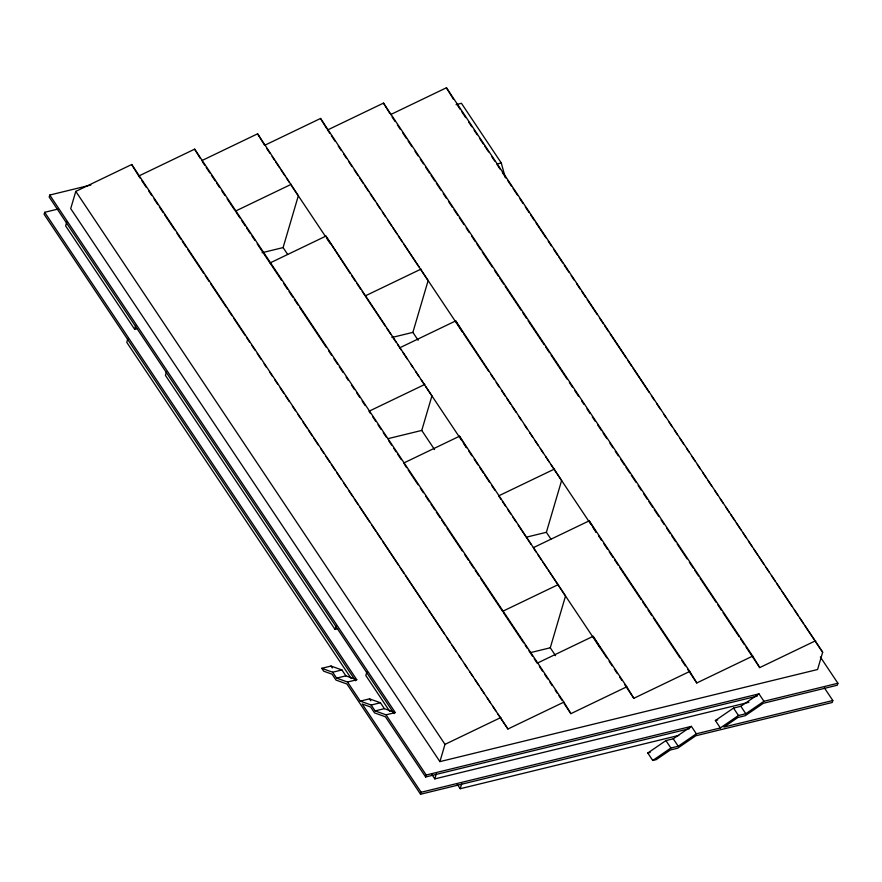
<?xml version="1.0" encoding="UTF-8"?>
<svg xmlns="http://www.w3.org/2000/svg" width="882" height="882" viewBox="0 0 882 882"><rect width="100%" height="100%" fill="white"/><g stroke="black" fill="none" stroke-linecap="round" stroke-linejoin="round"><path stroke-width="1.32" d="M58.003 209.056L44.684 212.308L44.1 214.282L355.556 680.783M90.89 185.011L49.756 195.043L49.183 197.017L394.067 713.582M66.756 222.077L65.632 225.902L134.637 329.262L137.239 328.633M815.641 640.74L759.722 667.608L752.688 656.087L696.78 682.955L689.746 671.434L633.827 698.301L626.793 686.791L570.886 713.659L563.852 702.138L507.933 729.006L131.705 164.515L75.786 191.383L70.714 208.637L439.909 761.618L817.592 669.515L822.663 652.25L446.435 87.759L390.517 114.627M127.901 338.534L126.776 342.359L351.223 678.523M134.637 329.262L135.762 325.436M166.544 371.543L165.419 375.368L335.039 629.417L337.641 628.789M287.598 254.347L283.089 247.588L298.325 195.793L257.599 133.81L201.68 160.678M418.156 340.254L412.886 332.371L428.134 280.586L320.541 118.464L264.633 145.321L257.599 133.81M335.039 629.417L336.163 625.603M434.55 449.577L421.761 430.427L431.926 395.897L325.899 236.111L269.991 262.979M366.945 671.698L365.821 675.524L389.811 711.465M689.625 728.62L420.56 794.241L421.133 792.268L362.193 703.979L370.605 707L374.541 712.888L385.456 716.801L425.631 776.987L757.219 696.119M425.631 776.987L426.215 775.013L386.029 714.828L375.126 710.914L371.19 705.027L360.275 701.113L347.53 682.018L336.615 678.115L332.679 672.216L321.765 668.313L323.683 671.18L332.095 674.19L336.031 680.088L346.946 683.991L420.56 794.241M748.906 702.293L434.826 778.883L436.325 773.79M439.909 761.618L444.991 744.364L500.91 717.496M678.754 735.423L460.206 788.717L461.705 783.624M550.886 539.056L546.377 532.298L561.614 480.514L455.707 320.905L399.789 347.773M555.55 655.668L550.28 647.785L565.527 596L459.5 436.215L403.581 463.083M824.416 687.938L832.817 700.517L832.244 702.491L695.777 735.775L677.641 748.212L670.309 749.998L656.318 759.589L652.757 760.46L647.785 753.019L665.921 740.582L673.253 738.796L691.389 726.36L696.361 733.802L720.34 727.948L738.477 715.511L745.808 713.725L763.944 701.289L837.9 683.252L820.337 656.958M837.9 683.252L837.316 685.226L763.371 703.263L745.235 715.699L737.903 717.485L723.913 727.077L832.817 700.517M652.757 760.46L670.893 748.024L678.225 746.238L696.361 733.802M720.34 727.948L715.379 720.517L733.515 708.081L740.847 706.284L758.983 693.858L763.944 701.289M131.705 164.515L138.739 176.025L194.646 149.157L563.852 702.138M752.688 656.087L383.494 103.106L327.575 129.974L329.857 133.403M235.384 211.151L291.292 184.283M421.1 269.065L365.181 295.933L362.182 291.435M424.892 384.387L368.974 411.255L370.484 413.504M554.58 468.992L498.672 495.86L500.921 499.245M533.279 547.7L589.187 520.832L689.746 671.434M558.493 584.479L502.575 611.347L480.492 578.272M626.793 686.791L593.101 636.319L537.182 663.187L534.172 658.678M456.104 104.594L461.44 103.293L501.263 162.938L505.276 177.491M497.305 163.909L501.263 162.938M262.097 252.704L283.089 247.588M391.906 337.486L412.886 332.371M387.672 438.74L421.761 430.427M526.697 537.094L546.377 532.298M321.765 668.313L331.015 666.053L341.929 669.956L345.865 675.855L356.78 679.757L44.684 212.308M332.679 672.216L341.929 669.956M336.615 678.115L345.865 675.855M347.53 682.018L356.78 679.757M530.611 652.581L550.28 647.785M360.275 701.113L369.525 698.853L380.44 702.767L384.376 708.654L395.29 712.568L49.756 195.043M371.19 705.027L380.44 702.767M375.126 710.914L384.376 708.654M386.029 714.828L395.29 712.568M426.215 775.013L758.983 693.858M421.133 792.268L691.389 726.36M715.379 720.517L717.75 719.933M647.785 753.019L650.166 752.434M456.523 103.856L460.349 109.577M461.87 111.871L465.696 117.593M468.75 122.168L471.815 126.754M474.108 130.183L477.162 134.759M479.455 138.198L483.281 143.92M484.802 146.214L488.628 151.936M491.682 156.511L494.747 161.097M497.04 164.526L500.094 169.112M502.387 172.541L506.213 178.274M507.734 180.556L511.56 186.278M513.092 188.572L517.679 195.44M519.972 198.88L523.026 203.455M525.319 206.895L529.145 212.617M530.666 214.91L534.492 220.632M536.024 222.914L545.958 237.798M548.251 241.238L551.305 245.813M553.598 249.253L557.424 254.975M558.956 257.268L562.771 262.99M564.304 265.284L568.89 272.152M571.183 275.581L574.237 280.167M576.53 283.596L580.356 289.318M581.888 291.611L585.703 297.333M587.236 299.626L597.169 314.51M599.462 317.95L603.288 323.672M604.82 325.954L608.635 331.687M610.168 333.969L626.22 358.015M627.752 360.308L631.567 366.03M633.1 368.323L649.152 392.358M651.445 395.798L654.499 400.373M656.792 403.813L660.618 409.535M663.672 414.11L665.965 417.55M669.03 422.125L672.084 426.712M674.377 430.14L677.431 434.727M679.724 438.156L683.55 443.878M686.604 448.464L688.897 451.893M691.962 456.479L695.016 461.054M697.309 464.494L700.363 469.07M702.656 472.509L706.482 478.231M708.003 480.514L711.829 486.247M714.883 490.822L717.948 495.397M720.241 498.837L723.295 503.413M725.588 506.852L729.414 512.574M730.935 514.868L734.761 520.589M736.294 522.883L740.88 529.751M743.173 533.18L746.227 537.766M748.52 541.195L752.346 546.917M753.867 549.21L757.693 554.932M759.226 557.226L763.812 564.094M766.105 567.534L769.159 572.109M771.452 575.549L775.278 581.271M776.799 583.553L780.625 589.286M782.158 591.568L792.091 606.452M794.384 609.892L798.21 615.614M799.731 617.907L803.557 623.629M805.09 625.922L822.663 652.25M392.049 116.909L395.103 121.496M397.396 124.924L400.461 129.511M402.754 132.939L406.569 138.661M408.101 140.955L411.927 146.677M414.981 151.263L418.035 155.838M420.328 159.278L423.393 163.854M425.686 167.293L429.501 173.015M431.033 175.298L434.859 181.03M436.381 183.313L440.967 190.181M443.26 193.621L446.325 198.196M448.618 201.636L452.433 207.358M453.965 209.651L457.791 215.373M459.313 217.667L463.899 224.535M466.192 227.964L469.257 232.55M471.55 235.979L475.365 241.701M476.897 243.994L480.723 249.716M482.245 252.009L492.189 266.893M494.482 270.333L498.297 276.055M499.829 278.337L503.655 284.07M505.177 286.352L521.229 310.398M522.761 312.691L526.587 318.413M528.109 320.706L544.161 344.741M545.693 347.034L549.519 352.756M551.041 355.049L567.093 379.095M569.386 382.523L572.44 387.11M574.733 390.539L578.559 396.261M581.613 400.847L583.906 404.276M586.971 408.862L590.025 413.438M592.318 416.877L595.372 421.453M597.665 424.892L601.491 430.614M603.023 432.897L606.838 438.63M609.903 443.205L612.957 447.78M615.25 451.22L618.304 455.796M620.597 459.235L624.423 464.957M625.955 467.251L629.77 472.973M631.303 475.266L635.889 482.134M638.182 485.563L641.236 490.149M643.529 493.578L647.355 499.3M648.887 501.593L652.702 507.315M654.235 509.609L658.821 516.477M661.114 519.917L664.168 524.492M666.461 527.932L670.287 533.654M671.819 535.936L675.634 541.669M677.167 543.951L687.1 558.835M689.393 562.275L693.219 567.997M694.751 570.29L698.566 576.012M700.099 578.305L716.151 602.34M717.683 604.633L721.498 610.355M723.031 612.648L739.083 636.694M740.615 638.976L744.43 644.709M745.963 646.991L759.722 667.608M740.847 706.284L745.808 713.725M733.515 708.081L738.477 715.511M331.378 135.685L335.193 141.385M338.236 145.949L341.29 150.513M343.572 153.931L346.615 158.495M348.908 161.924L351.951 166.489M354.233 169.906L358.048 175.617M359.569 177.899L363.373 183.599M364.905 185.881L368.709 191.581M370.231 193.864L374.806 200.71M377.088 204.139L380.142 208.703M382.424 212.121L385.467 216.685M387.749 220.114L391.564 225.814M393.085 228.096L396.9 233.807M398.421 236.089L402.225 241.789M403.747 244.071L418.983 266.893M421.276 270.311L462.741 332.415L455.707 320.905M463.502 333.561L488.595 371.146M490.877 374.563L493.92 379.128M496.202 382.545L499.245 387.099M501.527 390.517L505.331 396.216M506.852 398.488L510.656 404.188M512.177 406.47L515.981 412.159M519.024 416.712L521.306 420.13M524.349 424.694L527.392 429.247M529.663 432.665L532.706 437.218M534.988 440.636L538.031 445.201M540.313 448.618L543.356 453.172M545.638 456.589L549.442 462.289M550.963 464.56L590.951 524.459M593.211 527.844L596.221 532.342L589.187 520.832M598.503 535.771L601.557 540.335M603.839 543.753L607.643 549.464M609.175 551.746L612.979 557.446M614.5 559.728L618.315 565.439M619.837 567.721L641.17 599.661M642.691 601.943L646.495 607.654M648.016 609.936L651.831 615.636M653.353 617.918L680.011 657.851M681.543 660.133L685.347 665.844M687.629 669.262L696.78 682.955M673.253 738.796L678.225 746.238M665.921 740.582L670.893 748.024M266.871 148.694L269.87 153.181M272.119 156.544L274.368 159.907M275.857 162.145L279.605 167.756M281.104 170.005L284.842 175.606M286.341 177.855L289.34 182.342M291.589 185.705L325.414 236.365M326.913 238.614L329.923 243.123M350.187 273.464L325.899 236.111M351.686 275.713L355.435 281.336M356.934 283.574L360.683 289.197M365.931 297.058L385.5 326.362M387 328.611L390.759 334.245M392.27 336.494L396.029 342.139M397.528 344.388L401.321 350.055M402.853 352.348L407.44 359.228M410.505 363.814L412.798 367.254M415.852 371.829L418.917 376.416M421.21 379.855L424.275 384.442M425.808 386.735L461.264 439.842M463.524 443.227L466.534 447.736L459.5 436.215M468.827 451.176L471.892 455.751M474.185 459.191L478.011 464.924M479.543 467.217L483.369 472.939M484.891 475.233L489.488 482.112M491.781 485.552L494.846 490.138M502.431 501.494L505.441 506.003M507.69 509.388L510.7 513.897M512.96 517.271L515.97 521.78M518.23 525.165L531.019 544.315M534.029 548.825L536.278 552.187M537.777 554.436L541.526 560.059M543.025 562.297L546.774 567.92M548.273 570.169L606.871 657.928M609.12 661.291L612.108 665.778M614.357 669.14L617.356 673.628M619.605 676.99L621.843 680.364M624.842 684.851L633.827 698.301M202.43 161.803L204.679 165.166M206.179 167.404L209.916 173.015M211.415 175.253L215.164 180.865M216.663 183.114L219.651 187.59M221.9 190.964L224.899 195.451M227.137 198.814L234.634 210.026M236.133 212.275L239.893 217.909M241.403 220.158L245.163 225.792M246.662 228.052L250.422 233.686M251.932 235.935L254.942 240.444M257.202 243.829L281.413 280.09M283.695 283.508L287.499 289.219M289.02 291.501L292.835 297.201M294.356 299.483L298.16 305.183M299.682 307.465L326.34 347.376M328.622 350.804L331.665 355.369M333.947 358.787L337.762 364.487M339.283 366.769L343.087 372.469M346.13 377.033L348.423 380.451M351.466 385.015L354.509 389.579M356.791 392.997L359.845 397.562M362.127 400.99L365.17 405.544M372.744 416.888L375.754 421.387M378.003 424.771L381.013 429.28M383.273 432.654L386.283 437.163M388.543 440.548L391.553 445.057M393.802 448.431L396.062 451.816M397.573 454.065L401.332 459.698M404.353 464.23L406.635 467.647M408.157 469.93L418.057 484.758M420.339 488.176L423.382 492.74M425.664 496.158L429.479 501.858M431 504.14L434.804 509.84M436.325 512.122L440.14 517.833M441.662 520.104L445.465 525.815M446.987 528.097L462.223 550.908M464.505 554.326L468.309 560.026M469.83 562.308L473.645 568.008M475.166 570.29L478.97 575.99M503.324 612.472L523.643 642.901M525.143 645.161L527.403 648.535M528.913 650.795L532.673 656.428M539.431 666.549L542.43 671.037M544.668 674.399L547.667 678.886M549.916 682.249L552.165 685.612M555.153 690.099L557.402 693.472M558.901 695.711L561.9 700.198M564.138 703.56L570.886 713.659M138.739 176.025L140.26 178.318M141.793 180.612L146.379 187.48M148.672 190.909L151.726 195.495M154.019 198.924L157.845 204.646M159.377 206.939L163.192 212.661M164.725 214.954L174.658 229.838M176.951 233.278L180.777 239M182.309 241.282L186.124 247.015M187.657 249.297L203.709 273.343M205.241 275.636L209.056 281.358M210.589 283.651L226.641 307.686M228.173 309.979L231.988 315.701M233.521 317.994L244.987 335.171M246.519 337.453L249.573 342.04M251.866 345.468L254.92 350.055M257.213 353.484L261.039 359.206M264.093 363.792L266.386 367.221M269.451 371.807L272.505 376.382M274.798 379.822L277.852 384.398M280.145 387.837L283.971 393.559M285.503 395.842L289.318 401.575M292.383 406.15L295.437 410.725M297.73 414.165L300.784 418.741M303.077 422.18L306.903 427.902M308.435 430.195L312.25 435.917M313.783 438.211L318.369 445.079M320.662 448.508L323.716 453.094M326.009 456.523L329.835 462.245M331.367 464.538L335.182 470.26M336.715 472.554L341.301 479.422M343.594 482.862L346.648 487.437M348.941 490.877L352.767 496.599M354.299 498.881L358.114 504.614M359.647 506.896L369.58 521.78M371.873 525.22L375.699 530.942M377.22 533.235L381.046 538.957M382.579 541.25L398.631 565.285M400.152 567.578L403.978 573.3M405.511 575.593L421.563 599.639M423.084 601.921L426.91 607.654M428.443 609.936L444.495 633.982M446.788 637.421L449.842 641.997M452.135 645.437L455.961 651.159M459.015 655.734L461.308 659.174M464.362 663.749L467.427 668.324M469.72 671.764L472.774 676.34M475.067 679.779L478.893 685.501M480.414 687.795L484.24 693.517M487.294 698.092L490.359 702.678M492.652 706.107L495.706 710.694M497.999 714.122L507.933 729.006M75.786 191.383L444.991 744.364M457.152 784.142L460.206 788.717M431.772 774.308L434.826 778.883M369.525 698.853L370.804 700.771M331.015 666.053L332.293 667.961M446.435 87.759L453.469 99.269M383.494 103.106L389.822 113.469M320.541 118.464L326.869 128.827M593.101 636.319L600.135 647.829M194.646 149.157L200.28 158.374"/></g></svg>
